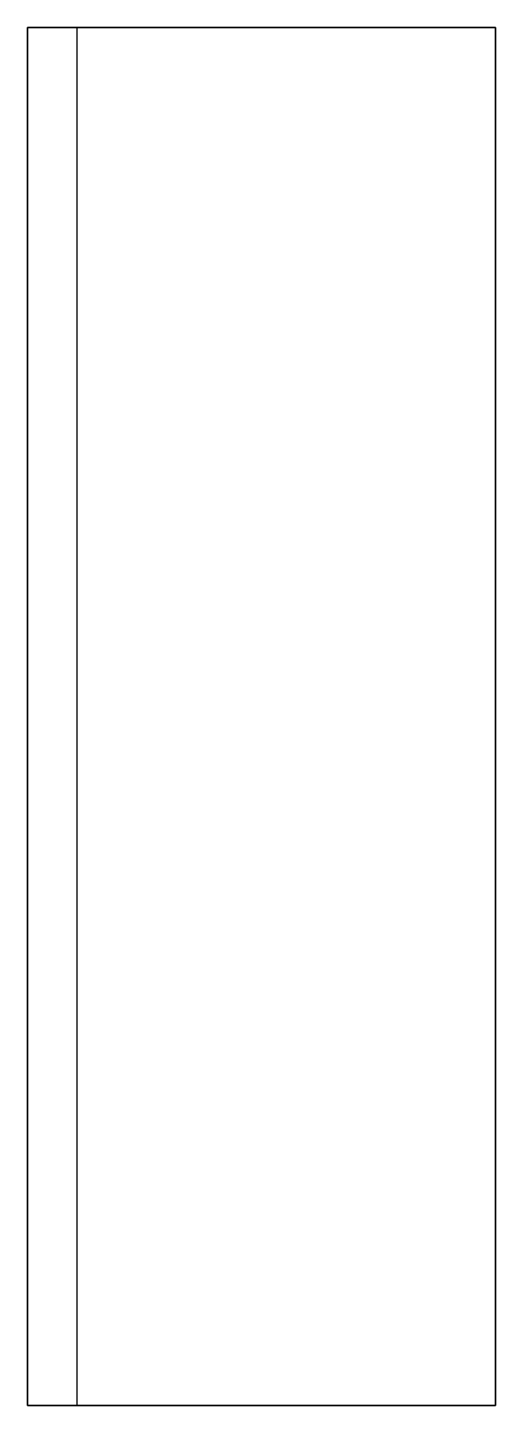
# Model space of a CAD drawing. Header units: millimetres. Extents: x 0 to 170, y 0 to 500.
import ezdxf

# ---------------------------------------------------------------- set-up
doc = ezdxf.new("R2010")
doc.units = ezdxf.units.MM
doc.layers.add('Layer1', color=10, linetype='Continuous')

msp = doc.modelspace()

# ---------------------------------------------------------------- linework, layer by layer
at = {"layer": 'Layer1'}
for points in [[(170, 500), (0, 500), (0, 0), (170, 0)], [(18, 500), (0, 500), (0, 500, 3), (18, 500, 18)], [(18, 500, 18), (0, 500, 3), (0, 0, 3), (18, 0, 18)], [(0, 500), (0, 500, 3), (0, 0, 3), (0, 0)], [(170, 500), (170, 500, 18), (18, 500, 18), (18, 500)], [(18, 500, 18), (170, 500, 18), (170, 0, 18), (18, 0, 18)], [(170, 0), (170, 0, 18), (170, 500, 18), (170, 500)], [(0, 0), (0, 0, 3), (18, 0, 18), (18, 0)], [(170, 0), (170, 0, 18), (18, 0, 18), (18, 0)]]:
    msp.add_3dface(points, dxfattribs=at)

doc.saveas('drawing.dxf')
